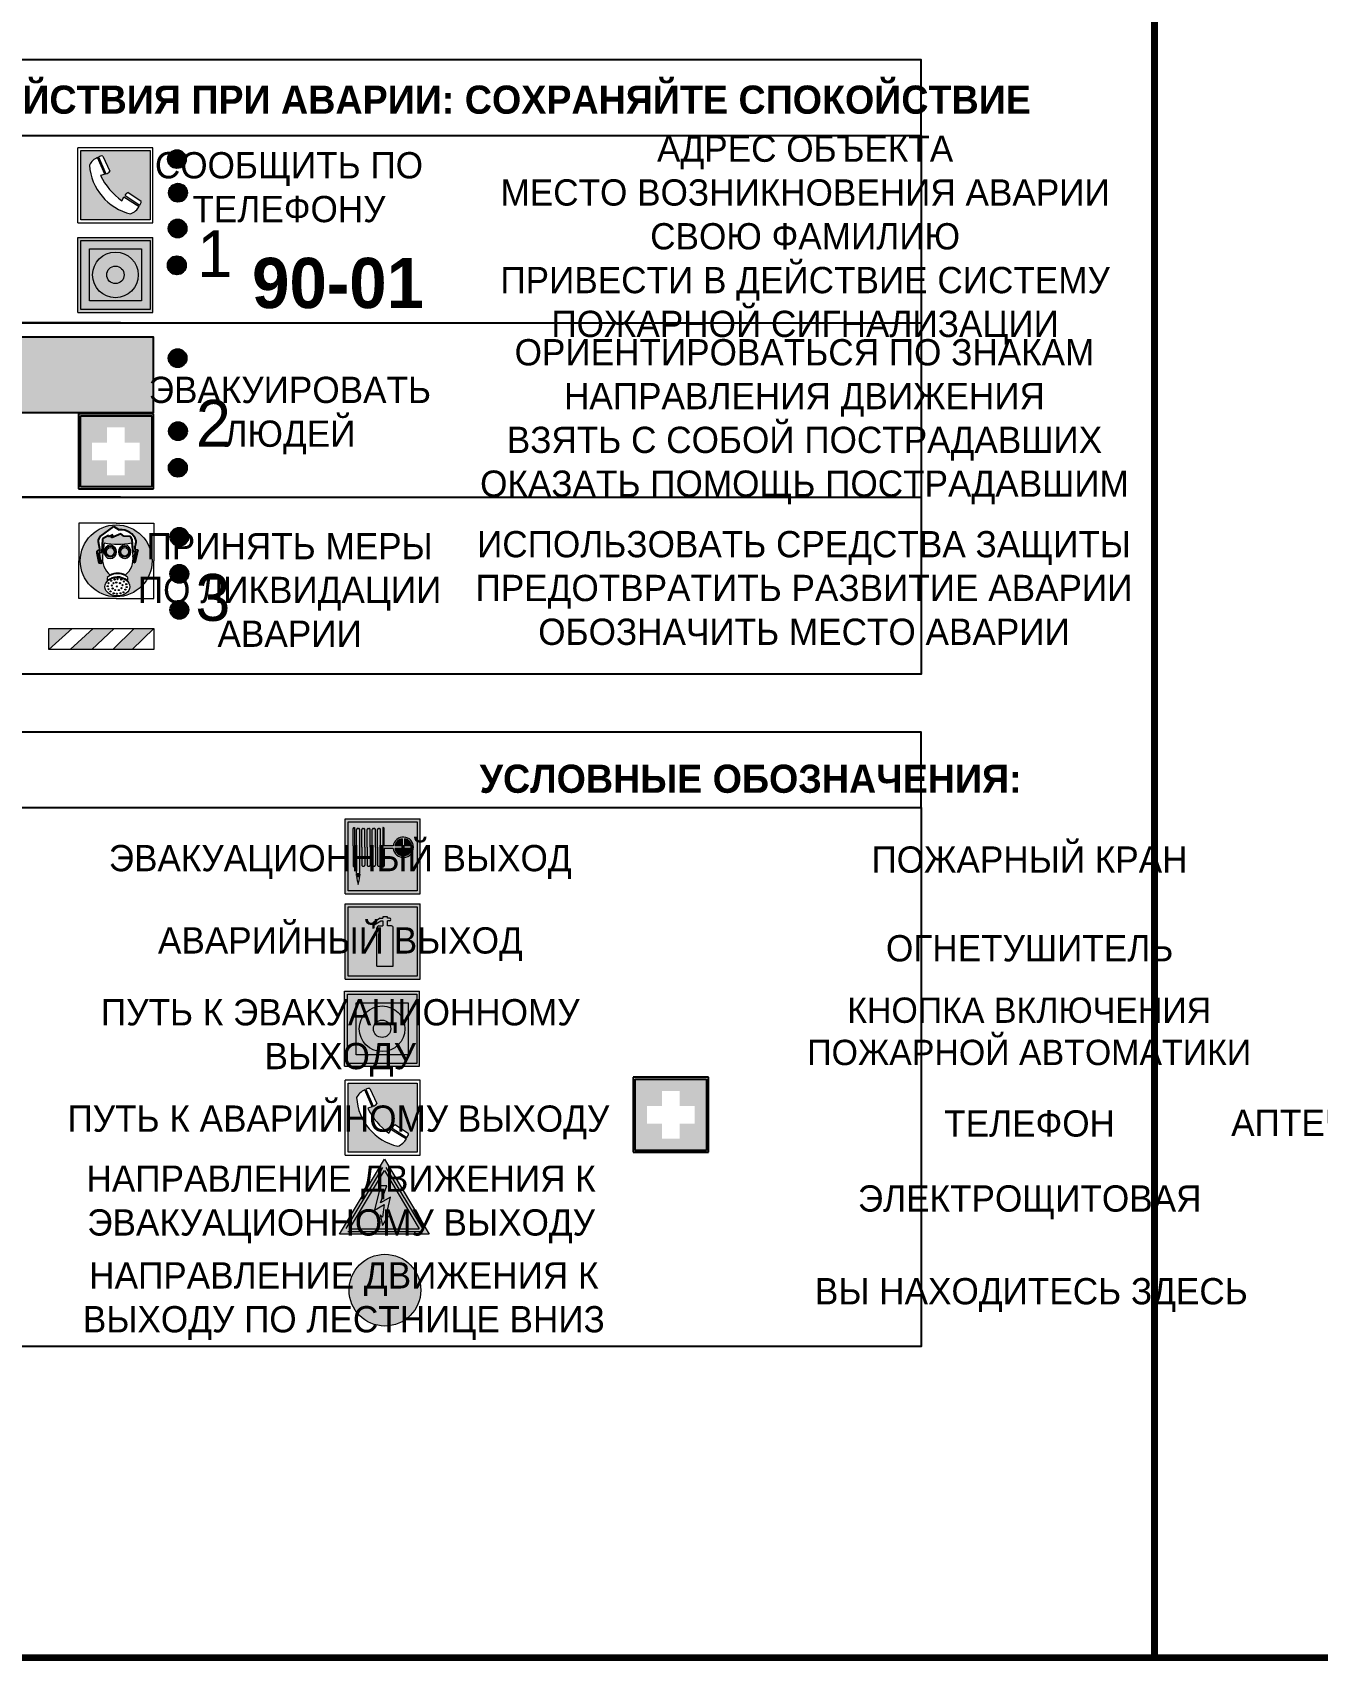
# Model space of a CAD drawing. Header units: millimetres. Extents: x 13114 to 67229, y 22859 to 38520.
# Drawn here: x 26184.4 to 26321.4, y 24275.8 to 24448.9 of the extents above; entities that cross this region are included whole.
import ezdxf

# ---------------------------------------------------------------- set-up
doc = ezdxf.new("R2010")
doc.units = ezdxf.units.MM
doc.styles.add('обычный', font='arial.ttf')

# ---------------------------------------------------------------- blocks, each defined once
blk = doc.blocks.new('A$C38D26F80')
h = blk.add_hatch(color=5)
h.dxf.hatch_style = 1
h.paths.add_polyline_path([(-8.77, -4.48, 1), (-0.19, -4.48, 1)])
h.paths.add_polyline_path([(-6.75, -3.58), (-6.75, -3.31), (-6.62, -3.22), (-6.5, -3.22), (-6.42, -3.3), (-6.39, -3.28), (-6.59, -2.23), (-6.59, -2.01), (-6.38, -1.58), (-4.76, -0.4), (-4.13, -0.79, -0.362848), (-2.1, -2.1, -0.201049), (-2.17, -2.48, 0.085434), (-2.26, -3.13), (-1.9, -3.16), (-2.25, -4.7), (-2.4, -4.59), (-2.43, -4.34), (-2.36, -4.34), (-2.14, -3.34), (-2.47, -3.42), (-2.58, -1.95), (-2.77, -1.58), (-3.58, -1.52), (-3.92, -1.26), (-5.05, -1.73), (-4.87, -1.39), (-5.41, -1.6), (-5.41, -1.46), (-6.13, -1.87), (-6.18, -3.5), (-6.56, -3.47), (-6.37, -4.59), (-6.16, -4.43), (-6.16, -4.66), (-6.36, -4.79), (-6.37, -4.8), (-6.51, -4.76)], flags=16)
h.paths.add_polyline_path([(-6.51, -4.76), (-6.36, -4.79), (-6.37, -4.8)], flags=0)
h.paths.add_polyline_path([(-5.92, -2.34, 0.089508), (-2.67, -2.35), (-2.48, -3.88, -0.268602), (-3.4, -6.18, 0.262449), (-5.2, -6.18, -0.268602), (-6.11, -3.88)], flags=16)
edge = h.paths.add_edge_path(flags=16)
edge.add_ellipse((-5.19, -3.41), major_axis=(0, 0.842), ratio=0.848992, start_angle=0, end_angle=360)
edge = h.paths.add_edge_path(flags=0)
edge.add_ellipse((-5.19, -3.39), major_axis=(0, 0.665), ratio=0.853798, start_angle=0, end_angle=360)
edge = h.paths.add_edge_path(flags=0)
edge.add_ellipse((-5.19, -3.4), major_axis=(0, 0.528), ratio=0.864094, start_angle=0, end_angle=360)
edge = h.paths.add_edge_path(flags=16)
edge.add_ellipse((-3.47, -3.4), major_axis=(0, 0.842), ratio=0.848992, start_angle=0, end_angle=360)
h.paths.add_polyline_path([(-3.13, -6.45), (-3.13, -6.84, 0.383174), (-5.57, -6.85), (-5.57, -6.49, -0.369952)], flags=16)
edge = h.paths.add_edge_path(flags=0)
edge.add_ellipse((-3.47, -3.39), major_axis=(0, 0.665), ratio=0.853798, start_angle=0, end_angle=360)
edge = h.paths.add_edge_path(flags=0)
edge.add_ellipse((-3.47, -3.4), major_axis=(0, 0.528), ratio=0.864094, start_angle=0, end_angle=360)
edge = h.paths.add_edge_path(flags=16)
edge.add_ellipse((-4.34, -7.57), major_axis=(-1.48, 0), ratio=0.744955, start_angle=0, end_angle=360)
h.paths.add_polyline_path([(-5.01, -6.85, -1), (-5.15, -6.85, -1)], flags=0)
h.paths.add_polyline_path([(-5.33, -7.14, -1), (-5.47, -7.14, -1)], flags=0)
h.paths.add_polyline_path([(-4.61, -6.71, -1), (-4.74, -6.71, -1)], flags=16)
h.paths.add_polyline_path([(-5.43, -7.51, -1), (-5.57, -7.51, -1)], flags=0)
h.paths.add_polyline_path([(-4.26, -6.67, -1), (-4.4, -6.67, -1)], flags=16)
h.paths.add_polyline_path([(-4.74, -7.14, -1), (-4.88, -7.14, -1)], flags=0)
h.paths.add_polyline_path([(-4.93, -7.43, -1), (-5.07, -7.43, -1)], flags=0)
h.paths.add_polyline_path([(-4.41, -7.07, -1), (-4.54, -7.07, -1)], flags=0)
h.paths.add_polyline_path([(-5.33, -7.87, -1), (-5.46, -7.87, -1)], flags=0)
h.paths.add_polyline_path([(-3.8, -6.71, -1), (-3.94, -6.71, -1)], flags=16)
h.paths.add_polyline_path([(-4.85, -7.78, -1), (-4.98, -7.78, -1)], flags=0)
h.paths.add_polyline_path([(-3.96, -7.14, -1), (-4.1, -7.14, -1)], flags=0)
h.paths.add_polyline_path([(-4.33, -7.53, -1), (-4.47, -7.53, -1)], flags=0)
h.paths.add_polyline_path([(-5.09, -8.12, -1), (-5.23, -8.12, -1)], flags=0)
h.paths.add_polyline_path([(-3.5, -6.94, -1), (-3.64, -6.94, -1)], flags=0)
h.paths.add_polyline_path([(-4.54, -7.97, -1), (-4.68, -7.97, -1)], flags=0)
h.paths.add_polyline_path([(-3.66, -7.39, -1), (-3.8, -7.39, -1)], flags=0)
h.paths.add_polyline_path([(-4.73, -8.35, -1), (-4.86, -8.35, -1)], flags=0)
h.paths.add_polyline_path([(-4.09, -7.96, -1), (-4.23, -7.96, -1)], flags=0)
h.paths.add_polyline_path([(-3.77, -7.74, -1), (-3.91, -7.74, -1)], flags=0)
h.paths.add_polyline_path([(-3.22, -7.27, -1), (-3.35, -7.27, -1)], flags=0)
h.paths.add_polyline_path([(-4.34, -8.4, -1), (-4.47, -8.4, -1)], flags=0)
h.paths.add_polyline_path([(-3.16, -7.61, -1), (-3.3, -7.61, -1)], flags=0)
h.paths.add_polyline_path([(-3.9, -8.35, -1), (-4.04, -8.35, -1)], flags=0)
h.paths.add_polyline_path([(-3.32, -7.91, -1), (-3.46, -7.91, -1)], flags=0)
h.paths.add_polyline_path([(-3.55, -8.23, -1), (-3.69, -8.23, -1)], flags=0)
at = {"color": 5, "lineweight": 5}
for p, q in [((-4.48, 0), (-8.96, 0)), ((-8.96, 0), (-8.96, -4.48)), ((-4.48, 0), (0, 0)), ((0, 0), (0, -4.48)), ((-6.59, -2.01), (-6.38, -1.58)), ((-6.38, -1.58), (-4.76, -0.4)), ((-6.13, -1.87), (-6.18, -3.5)), ((-5.41, -1.46), (-6.13, -1.87)), ((-4.87, -1.39), (-5.41, -1.6)), ((-5.41, -1.6), (-5.41, -1.46)), ((-3.92, -1.26), (-5.05, -1.73)), ((-5.05, -1.73), (-4.87, -1.39)), ((-4.76, -0.4), (-4.13, -0.79)), ((-3.58, -1.52), (-3.92, -1.26)), ((-2.77, -1.58), (-3.58, -1.52)), ((-2.58, -1.95), (-2.77, -1.58)), ((-6.75, -3.31), (-6.62, -3.22)), ((-6.75, -3.58), (-6.75, -3.31)), ((-6.51, -4.76), (-6.75, -3.58)), ((-6.62, -3.22), (-6.5, -3.22)), ((-6.59, -2.23), (-6.59, -2.01)), ((-6.39, -3.28), (-6.59, -2.23)), ((-6.18, -3.5), (-6.56, -3.47)), ((-6.56, -3.47), (-6.37, -4.59)), ((-6.5, -3.22), (-6.42, -3.3)), ((-6.42, -3.3), (-6.39, -3.28)), ((-5.92, -2.34), (-6.11, -3.88)), ((-2.67, -2.34), (-2.48, -3.88)), ((-2.47, -3.42), (-2.58, -1.95)), ((-2.14, -3.34), (-2.47, -3.42)), ((-2.36, -4.34), (-2.14, -3.34)), ((-1.9, -3.16), (-2.26, -3.13)), ((-2.25, -4.7), (-1.9, -3.16)), ((-8.96, -8.96), (-8.96, -4.48)), ((-6.37, -4.8), (-6.51, -4.76)), ((-6.37, -4.59), (-6.16, -4.43)), ((-6.16, -4.66), (-6.37, -4.8)), ((-6.16, -4.43), (-6.16, -4.66)), ((-2.43, -4.34), (-2.4, -4.59)), ((-2.43, -4.34), (-2.36, -4.34)), ((-2.4, -4.59), (-2.25, -4.7)), ((0, -8.96), (0, -4.48)), ((-5.57, -6.49), (-5.57, -6.85)), ((-3.13, -6.45), (-3.13, -6.84)), ((-4.48, -8.96), (-8.96, -8.96)), ((-4.48, -8.96), (0, -8.96))]:
    blk.add_line(p, q, dxfattribs=at)
at = {"color": 5}
for p, q in [((-6.59, -2.01), (-6.38, -1.58)), ((-6.38, -1.58), (-4.76, -0.4)), ((-6.13, -1.87), (-6.18, -3.5)), ((-5.41, -1.46), (-6.13, -1.87)), ((-4.87, -1.39), (-5.41, -1.6)), ((-5.41, -1.6), (-5.41, -1.46)), ((-3.92, -1.26), (-5.05, -1.73)), ((-5.05, -1.73), (-4.87, -1.39)), ((-4.76, -0.4), (-4.13, -0.79)), ((-3.58, -1.52), (-3.92, -1.26)), ((-2.77, -1.58), (-3.58, -1.52)), ((-2.58, -1.95), (-2.77, -1.58)), ((-6.75, -3.31), (-6.62, -3.22)), ((-6.75, -3.58), (-6.75, -3.31)), ((-6.51, -4.76), (-6.75, -3.58)), ((-6.62, -3.22), (-6.5, -3.22)), ((-6.59, -2.23), (-6.59, -2.01)), ((-6.39, -3.28), (-6.59, -2.23)), ((-6.18, -3.5), (-6.56, -3.47)), ((-6.56, -3.47), (-6.37, -4.59)), ((-6.5, -3.22), (-6.42, -3.3)), ((-6.42, -3.3), (-6.39, -3.28)), ((-2.47, -3.42), (-2.58, -1.95)), ((-2.14, -3.34), (-2.47, -3.42)), ((-2.36, -4.34), (-2.14, -3.34)), ((-2.26, -3.13), (-1.9, -3.16)), ((-1.9, -3.16), (-2.25, -4.7)), ((-6.37, -4.8), (-6.51, -4.76)), ((-6.36, -4.79), (-6.51, -4.76)), ((-6.37, -4.59), (-6.16, -4.43)), ((-6.16, -4.66), (-6.37, -4.8)), ((-6.16, -4.66), (-6.36, -4.79)), ((-6.16, -4.43), (-6.16, -4.66)), ((-2.4, -4.59), (-2.43, -4.34)), ((-2.43, -4.34), (-2.36, -4.34)), ((-2.25, -4.7), (-2.4, -4.59))]:
    blk.add_line(p, q, dxfattribs=at)
at = {"color": 5, "lineweight": 5}
for centre, radius in [((-4.48, -4.48), 4.29), ((-5.5, -7.51), 0.0678), ((-5.4, -7.14), 0.0678), ((-5.08, -6.85), 0.0678), ((-5, -7.43), 0.0678), ((-4.91, -7.78), 0.0678), ((-4.81, -7.14), 0.0678), ((-4.67, -6.71), 0.0678), ((-4.47, -7.07), 0.0678), ((-4.4, -7.53), 0.0678), ((-4.33, -6.67), 0.0678), ((-4.03, -7.14), 0.0678), ((-3.87, -6.71), 0.0678), ((-3.84, -7.74), 0.0678), ((-3.73, -7.39), 0.0678), ((-3.57, -6.94), 0.0678), ((-3.28, -7.27), 0.0678), ((-3.23, -7.61), 0.0678), ((-5.4, -7.87), 0.0678), ((-5.16, -8.12), 0.0678), ((-4.79, -8.35), 0.0678), ((-4.61, -7.97), 0.0678), ((-4.4, -8.4), 0.0678), ((-4.16, -7.96), 0.0678), ((-3.97, -8.35), 0.0678), ((-3.62, -8.23), 0.0678), ((-3.39, -7.91), 0.0678)]:
    blk.add_circle(centre, radius, dxfattribs=at)
at = {"color": 5}
for centre, radius, start, end in [((-3.89, -2.66), 1.88, 17.387, 97.1599), ((-0.35, -3.07), 1.91, 162.2553, 181.7878), ((-2.6, -2.2), 0.511, 326.3906, 11.8614)]:
    blk.add_arc(centre, radius, start, end, dxfattribs=at)
at = {"color": 5, "lineweight": 5}
for centre, radius, start, end in [((-4.28, 6.66), 9.15, 259.6987, 280.1569), ((-0.47, -3.05), 1.79, 161.5846, 182.4584), ((-2.6, -2.2), 0.513, 326.4781, 11.7739), ((-3.66, -4.24), 2.47, 171.573, 231.7124), ((-4.93, -4.24), 2.47, 308.2876, 8.427), ((-4.33, -7.88), 1.87, 50.358, 131.5662), ((-4.34, -8.2), 1.82, 48.4943, 132.3565), ((-4.3, -7.78), 1.83, 60.5889, 119.4111)]:
    blk.add_arc(centre, radius, start, end, dxfattribs=at)
for centre, major_axis, ratio in [((-5.19, -3.41), (0, 0.842), 0.848992), ((-5.19, -3.39), (0, 0.665), 0.853798), ((-5.19, -3.4), (0, 0.528), 0.864094), ((-3.47, -3.4), (0, 0.842), 0.848992), ((-3.47, -3.39), (0, 0.665), 0.853798), ((-3.47, -3.4), (0, 0.528), 0.864094), ((-4.34, -7.57), (-1.48, 0), 0.744955)]:
    blk.add_ellipse(centre, major_axis=major_axis, ratio=ratio, dxfattribs=at)
blk = doc.blocks.new('A$C47DD6509')
at = {"lineweight": 5}
for points in [[(-8.69, 0), (-11.19, 0), (-11.19, -2.22)], [(-4.22, 0), (-6.45, 0), (-8.91, -2.22), (-6.61, -2.22)], [(0, 0), (-2.09, 0), (-4.36, -2.22), (-2.29, -2.22)]]:
    blk.add_hatch(color=242, dxfattribs=at).paths.add_polyline_path(points)
at = {"color": 242, "lineweight": 5}
for p, q in [((-11.19, -2.22), (-8.69, 0)), ((-11.19, -2.22), (-11.19, 0)), ((-11.19, 0), (-8.69, 0)), ((-11.19, 0), (0, 0)), ((-8.91, -2.22), (-6.45, 0)), ((-6.61, -2.22), (-4.22, 0)), ((-4.36, -2.22), (-2.09, 0)), ((-2.29, -2.22), (0, 0)), ((0, 0), (0, -2.22)), ((0, -2.22), (-11.19, -2.22))]:
    blk.add_line(p, q, dxfattribs=at)
blk = doc.blocks.new('A$C32E8229D')
at = {"true_color": 0xffffff}
blk.add_hatch(color=7, dxfattribs=at).paths.add_polyline_path([(0, 0), (0, -8), (16, -8), (16, 0)])
h = blk.add_hatch(color=126)
h.paths.add_polyline_path([(0.2, -0.2), (15.8, -0.2), (15.8, -7.8), (0.2, -7.8)])
h.paths.add_polyline_path([(13.49, -2.05), (12.08, -2.05), (11.37, -2.63, 0.162397), (11.29, -2.84), (11.29, -3.63), (10.35, -3.63), (10.35, -4.05), (11.68, -4.05), (11.68, -3.48), (12.26, -4.28), (11.29, -5.1), (11.29, -6.78), (11.85, -6.78), (11.85, -5.44), (12.8, -4.64), (12.8, -5.94), (14.46, -5.94), (14.46, -5.39), (13.45, -5.39), (13.45, -3.97), (12.46, -2.59), (13.15, -2.59), (13.69, -3.34), (14.18, -3)], flags=16)
h.paths.add_polyline_path([(10.74, -1.82, 1), (11.8, -1.82, 1)], flags=16)
h.paths.add_polyline_path([(9.39, -3.59), (5.99, -3.59), (6.56, -3.03), (5.91, -3.03), (5.1, -3.83), (5.91, -4.64), (6.56, -4.64), (5.99, -4.09), (9.39, -4.09)], flags=16)
h.paths.add_polyline_path([(4.29, -1.08), (1.72, -1.08), (1.72, -6.6), (4.29, -6.6)], flags=16)
at = {"color": 126}
blk.add_lwpolyline([(16, -8), (0, -8), (0, 0), (16, 0)], close=True, dxfattribs=at)
blk = doc.blocks.new('A$C18900ED3')
h = blk.add_hatch(color=126)
h.paths.add_polyline_path([(-0.18, -0.18), (-7.02, -0.18), (-7.02, -7.02), (-0.18, -7.02)])
h.paths.add_polyline_path([(-5.89, -4.46), (-5.89, -2.77), (-4.46, -2.77), (-4.46, -1.31), (-2.77, -1.31), (-2.77, -2.77), (-1.33, -2.77), (-1.33, -4.46), (-2.77, -4.46), (-2.77, -5.89), (-4.46, -5.89), (-4.46, -4.46)], flags=16)
at = {"color": 126}
for p, q in [((-7.2, 0), (-7.2, -7.2)), ((0, 0), (-7.2, 0)), ((0, -7.2), (0, 0)), ((-7.02, -7.02), (-7.02, -0.18)), ((-7.02, -0.18), (-0.18, -0.18)), ((-0.18, -0.18), (-0.18, -7.02)), ((-7.2, -7.2), (0, -7.2)), ((-0.18, -7.02), (-7.02, -7.02))]:
    blk.add_line(p, q, dxfattribs=at)
blk = doc.blocks.new('A$C456E1F9C')
at = {"lineweight": 5}
h = blk.add_hatch(color=242, dxfattribs=at)
h.paths.add_polyline_path([(0.51, -1.47), (0.51, -13.26), (12.29, -13.26), (12.29, -1.47)])
h.paths.add_polyline_path([(5.42, -4.95, -0.254479), (4.78, -5.4), (3.52, -2.53, -0.209735), (4.23, -2.4)], flags=16)
h.paths.add_polyline_path([(8.53, -8.6), (10.87, -10.17), (10.54, -10.76), (8.03, -9.13, -0.192251)], flags=16)
h.paths.add_polyline_path([(4.61, -5.49, 0.005518), (3.87, -5.72, 0.128647), (7.49, -10.01, 0.00809), (7.83, -9.33), (10.47, -10.97, -0.16736), (8.99, -12.25, -0.327862), (1.95, -3.95, -0.166952), (3.36, -2.62)], flags=16)
at = {"color": 242, "lineweight": 5}
for p, q in [((0, -13.77), (0, -0.97)), ((12.8, -0.97), (0, -0.97)), ((4.61, -5.49), (3.36, -2.62)), ((3.52, -2.53), (4.78, -5.4)), ((4.23, -2.4), (5.42, -4.95)), ((12.8, -13.77), (12.8, -0.97)), ((7.83, -9.33), (10.47, -10.97)), ((8.03, -9.13), (10.54, -10.76)), ((10.81, -10.12), (8.53, -8.6)), ((10.54, -10.76), (10.8, -10.3)), ((10.8, -10.3), (10.81, -10.12)), ((0, -13.77), (12.8, -13.77))]:
    blk.add_line(p, q, dxfattribs=at)
blk.add_lwpolyline([(0.51, -1.47), (12.29, -1.47), (12.29, -13.26), (0.51, -13.26)], close=True, dxfattribs=at)
for centre, radius, start, end in [((4.59, -5.34), 2.99, 114.2845, 152.1974), ((4.02, -3.27), 0.891, 76.3284, 123.7092), ((11.12, -3.31), 9.19, 183.9915, 256.6009), ((14.98, -39.1), 35.17, 107.1487, 108.4135), ((4.68, -4.59), 0.824, 276.9621, 334.0723), ((13.86, -0.94), 11.08, 205.5536, 234.8762), ((-13.31, 0.8), 23.44, 332.5487, 334.4027), ((8.94, -9.5), 0.989, 114.4092, 157.9388), ((7.87, -9.46), 3, 291.9291, 329.9329)]:
    blk.add_arc(centre, radius, start, end, dxfattribs=at)
blk = doc.blocks.new('A$C54414219')
at = {"true_color": 0xffffff}
h = blk.add_hatch(color=7, dxfattribs=at)
h.paths.add_polyline_path([(2.39, -9.45), (2.39, -18.3), (11.23, -18.3), (11.23, -9.45)], flags=0)
h.paths.add_polyline_path([(10.71, -13.87, -1), (2.92, -13.87, -1)], flags=0)
h.paths.add_polyline_path([(8.3, -13.87, -1), (5.33, -13.87, -1)], flags=0)
h.paths.add_polyline_path([(0.41, -7.47), (0.41, -20.27), (13.21, -20.27), (13.21, -7.47)])
h.paths.add_polyline_path([(0.92, -19.77), (12.71, -19.77), (12.71, -7.98), (0.92, -7.98)], flags=16)
h.paths.add_polyline_path([(11.23, -9.45), (11.23, -18.3), (2.39, -18.3), (2.39, -9.45)], flags=0)
at = {"lineweight": 5}
h = blk.add_hatch(color=242, dxfattribs=at)
h.paths.add_polyline_path([(12.71, -7.98), (0.92, -7.98), (0.92, -19.77), (12.71, -19.77)])
h.paths.add_polyline_path([(11.23, -18.3), (2.39, -18.3), (2.39, -9.45), (11.23, -9.45)], flags=16)
h.paths.add_polyline_path([(10.71, -13.87, -1), (2.92, -13.87, -1)], flags=0)
h.paths.add_polyline_path([(8.3, -13.87, -1), (5.33, -13.87, -1)], flags=0)
at = {"true_color": 0xffffff}
h = blk.add_hatch(color=7, dxfattribs=at)
h.paths.add_polyline_path([(2.39, -9.45), (2.39, -18.3), (11.23, -18.3), (11.23, -9.45)])
h.paths.add_polyline_path([(10.71, -13.87, -1), (2.92, -13.87, -1)], flags=16)
h.paths.add_polyline_path([(8.3, -13.87, -1), (5.33, -13.87, -1)], flags=0)
at = {"lineweight": 5}
h = blk.add_hatch(color=242, dxfattribs=at)
h.paths.add_polyline_path([(2.92, -13.87, 1), (10.71, -13.87, 1)])
h.paths.add_polyline_path([(8.3, -13.87, -1), (5.33, -13.87, -1)], flags=16)
at = {"color": 242, "lineweight": 5}
for p, q in [((0.41, -20.27), (0.41, -7.47)), ((0.41, -7.47), (13.21, -7.47)), ((0.41, -7.47), (13.21, -7.47)), ((13.21, -20.27), (13.21, -7.47)), ((0.41, -20.27), (13.21, -20.27))]:
    blk.add_line(p, q, dxfattribs=at)
for points in [[(0.92, -7.98), (12.71, -7.98), (12.71, -19.77), (0.92, -19.77)], [(2.39, -9.45), (11.23, -9.45), (11.23, -18.3), (2.39, -18.3)]]:
    blk.add_lwpolyline(points, close=True, dxfattribs=at)
for radius in [3.89, 1.49]:
    blk.add_circle((6.81, -13.87), radius, dxfattribs=at)
blk = doc.blocks.new('A$C3E6D3DDE')
at = {"lineweight": 5}
h = blk.add_hatch(color=40, dxfattribs=at)
h.paths.add_polyline_path([(24.1, 1.45), (16.46, -11.35), (31.74, -11.35)])
h.paths.add_polyline_path([(24.09, -0.46), (30.03, -10.41), (18.14, -10.41)], flags=16)
h.paths.add_polyline_path([(24.54, -3.08), (23.41, -6.02), (25.13, -5.01), (24.33, -8.5), (24.82, -8.27), (23.79, -9.86), (23.4, -8.04), (23.8, -8.43), (24.04, -6.29), (22.39, -7.25), (23.44, -3.08)], flags=0)
h = blk.add_hatch(color=256, dxfattribs=at)
h.paths.add_polyline_path([(24.37, 0.03, 0.567511), (23.82, 0.03), (17.59, -10.4, 0.582454), (17.86, -10.88), (30.32, -10.88, 0.582149), (30.6, -10.4)])
h.paths.add_polyline_path([(24.09, -0.46), (18.14, -10.41), (30.03, -10.41)], flags=16)
h.paths.add_polyline_path([(24.54, -3.08), (23.41, -6.02), (25.13, -5.01), (24.33, -8.5), (24.82, -8.27), (23.79, -9.86), (23.4, -8.04), (23.8, -8.43), (24.04, -6.29), (22.39, -7.25), (23.44, -3.08)], flags=0)
h = blk.add_hatch(color=40, dxfattribs=at)
h.paths.add_polyline_path([(24.09, -0.46), (18.14, -10.41), (30.03, -10.41)])
h.paths.add_polyline_path([(24.82, -8.27), (23.79, -9.86), (23.4, -8.04), (23.8, -8.43), (24.04, -6.29), (22.39, -7.25), (23.44, -3.08), (24.54, -3.08), (23.41, -6.02), (25.13, -5.01), (24.33, -8.5)], flags=16)
at = {"color": 40, "lineweight": 5}
for p, q in [((16.46, -11.35), (24.1, 1.45)), ((24.1, 1.45), (31.74, -11.35))]:
    blk.add_line(p, q, dxfattribs=at)
at = {"lineweight": 5}
for p, q in [((17.59, -10.4), (23.82, 0.03)), ((24.37, 0.03), (30.6, -10.4)), ((18.14, -10.41), (24.09, -0.46)), ((24.09, -0.46), (30.03, -10.41)), ((23.44, -3.08), (22.39, -7.25)), ((23.41, -6.02), (24.54, -3.08)), ((25.13, -5.01), (23.41, -6.02)), ((24.54, -3.08), (23.44, -3.08)), ((24.33, -8.5), (25.13, -5.01)), ((22.39, -7.25), (24.04, -6.29)), ((23.8, -8.43), (23.4, -8.04)), ((23.4, -8.04), (23.79, -9.86)), ((23.79, -9.86), (24.82, -8.27)), ((24.04, -6.29), (23.8, -8.43)), ((24.82, -8.27), (24.33, -8.5)), ((17.86, -10.88), (30.32, -10.88)), ((18.14, -10.41), (30.03, -10.41))]:
    blk.add_line(p, q, dxfattribs=at)
at = {"color": 50, "lineweight": 5}
blk.add_line((31.74, -11.35), (16.46, -11.35), dxfattribs=at)
blk = doc.blocks.new('A$C37112FD5')
at = {"true_color": 0xf5f5ff}
h = blk.add_hatch(color=7, dxfattribs=at)
h.dxf.hatch_style = 1
h.paths.add_polyline_path([(12.8, -7.4), (0, -7.4), (0, -20.2), (12.8, -20.2)])
h.paths.add_polyline_path([(12.29, -7.91), (12.29, -19.69), (0.51, -19.69), (0.51, -7.91)], flags=16)
h.paths.add_polyline_path([(4.98, -9.04, -0.42597), (5.17, -9.22), (5.17, -12.25), (5.17, -15.29, -0.432244), (4.98, -15.47), (4.83, -15.47, -0.42597), (4.64, -15.29), (4.64, -12.25), (4.64, -9.22, -0.432244), (4.83, -9.04)], flags=0)
h.paths.add_polyline_path([(4.28, -9.22), (4.28, -12.25), (4.28, -15.29, -0.432244), (4.09, -15.47), (3.94, -15.47, -0.42597), (3.75, -15.29), (3.75, -12.25), (3.75, -9.22, -0.432244), (3.94, -9.04), (4.09, -9.04, -0.42597)], flags=0)
h.paths.add_polyline_path([(5.72, -9.04), (5.87, -9.04, -0.42597), (6.06, -9.22), (6.06, -12.25), (6.06, -15.29, -0.432244), (5.87, -15.47), (5.72, -15.47, -0.42597), (5.53, -15.29), (5.53, -12.25), (5.53, -9.22, -0.432244)], flags=0)
h.paths.add_polyline_path([(6.42, -8.9), (6.5, -8.9, -0.42597), (6.69, -9.08), (6.69, -12.03), (8.21, -12.03, -15.824349), (8.21, -12.47), (6.69, -12.47), (6.69, -15.42, -0.432244), (6.5, -15.6), (6.42, -15.6)], flags=0)
h.paths.add_polyline_path([(3.39, -9.22), (3.39, -12.25), (3.39, -15.29, -0.432244), (3.2, -15.47), (3.05, -15.47, -0.42597), (2.85, -15.29), (2.85, -12.25), (2.85, -9.22, -0.432244), (3.05, -9.04), (3.2, -9.04, -0.42597)], flags=0)
h.paths.add_polyline_path([(2.5, -9.22), (2.5, -16.71), (1.96, -16.71), (1.96, -9.22, -0.432244), (2.15, -9.04), (2.31, -9.04, -0.42597)], flags=0)
h.paths.add_polyline_path([(1.61, -8.9), (1.61, -15.6), (1.57, -15.6, -0.42597), (1.37, -15.42), (1.37, -12.03), (1.37, -9.09, -0.432244), (1.57, -8.9)], flags=0)
h.paths.add_polyline_path([(9.76, -10.81), (9.76, -12.03), (8.49, -12.03, -0.336371)], flags=0)
h.paths.add_polyline_path([(8.49, -12.47), (9.76, -12.47), (9.76, -13.7, -0.336371)], flags=0)
h.paths.add_polyline_path([(10.11, -10.81, -0.336371), (11.38, -12.03), (10.11, -12.03)], flags=0)
h.paths.add_polyline_path([(10.11, -12.47), (11.38, -12.47, -0.336371), (10.11, -13.7)], flags=0)
h.paths.add_polyline_path([(2.5, -16.84), (2.5, -17.05), (1.97, -17.05), (1.97, -16.84)], flags=0)
h.paths.add_polyline_path([(2.5, -17.24, -0.033778), (2.24, -18.6, -0.033778), (1.97, -17.24)], flags=0)
h = blk.add_hatch(color=242)
h.dxf.hatch_style = 1
h.paths.add_polyline_path([(12.29, -7.91), (0.51, -7.91), (0.51, -19.69), (12.29, -19.69)])
h.paths.add_polyline_path([(6.42, -15.6), (6.42, -8.9), (6.5, -8.9, -0.42597), (6.69, -9.08), (6.69, -12.03), (8.21, -12.03, -15.824349), (8.21, -12.47), (6.69, -12.47), (6.69, -15.42, -0.432244), (6.5, -15.6)], flags=16)
h.paths.add_polyline_path([(5.87, -15.47), (5.72, -15.47, -0.42597), (5.53, -15.29), (5.53, -12.25), (5.53, -9.22, -0.432244), (5.72, -9.04), (5.87, -9.04, -0.42597), (6.06, -9.22), (6.06, -12.25), (6.06, -15.29, -0.432244)], flags=16)
h.paths.add_polyline_path([(4.98, -15.47), (4.83, -15.47, -0.42597), (4.64, -15.29), (4.64, -12.25), (4.64, -9.22, -0.432244), (4.83, -9.04), (4.98, -9.04, -0.42597), (5.17, -9.22), (5.17, -12.25), (5.17, -15.29, -0.432244)], flags=16)
h.paths.add_polyline_path([(4.09, -15.47), (3.94, -15.47, -0.42597), (3.75, -15.29), (3.75, -12.25), (3.75, -9.22, -0.432244), (3.94, -9.04), (4.09, -9.04, -0.42597), (4.28, -9.22), (4.28, -12.25), (4.28, -15.29, -0.432244)], flags=16)
h.paths.add_polyline_path([(3.2, -15.47), (3.05, -15.47, -0.42597), (2.85, -15.29), (2.85, -12.25), (2.85, -9.22, -0.432244), (3.05, -9.04), (3.2, -9.04, -0.42597), (3.39, -9.22), (3.39, -12.25), (3.39, -15.29, -0.432244)], flags=16)
h.paths.add_polyline_path([(2.5, -17.05), (1.97, -17.05), (1.97, -16.84), (2.5, -16.84)], flags=16)
h.paths.add_polyline_path([(2.5, -17.24, -0.033778), (2.24, -18.6, -0.033778), (1.97, -17.24)], flags=16)
h.paths.add_polyline_path([(2.5, -16.71), (1.96, -16.71), (1.96, -9.22, -0.432244), (2.15, -9.04), (2.31, -9.04, -0.42597), (2.5, -9.22)], flags=16)
h.paths.add_polyline_path([(1.61, -15.6), (1.57, -15.6, -0.42597), (1.37, -15.42), (1.37, -12.03), (1.37, -9.09, -0.432244), (1.57, -8.9), (1.61, -8.9)], flags=16)
h.paths.add_polyline_path([(8.49, -12.47), (9.76, -12.47), (9.76, -13.7, -0.336371)], flags=0)
h.paths.add_polyline_path([(10.11, -13.7), (10.11, -12.47), (11.38, -12.47, -0.336371)], flags=0)
h.paths.add_polyline_path([(8.49, -12.03, -0.336371), (9.76, -10.81), (9.76, -12.03)], flags=0)
h.paths.add_polyline_path([(10.11, -12.03), (10.11, -10.81, -0.336371), (11.38, -12.03)], flags=0)
h = blk.add_hatch(color=7, dxfattribs=at)
h.dxf.hatch_style = 1
h.paths.add_polyline_path([(1.61, -8.9), (1.57, -8.9, 0.432244), (1.37, -9.09), (1.37, -12.03), (1.37, -15.42, 0.42597), (1.57, -15.6), (1.61, -15.6)])
h.paths.add_polyline_path([(2.5, -9.22, 0.42597), (2.31, -9.04), (2.15, -9.04, 0.432244), (1.96, -9.22), (1.96, -16.71), (2.5, -16.71)])
h.paths.add_polyline_path([(2.5, -16.84), (1.97, -16.84), (1.97, -17.05), (2.5, -17.05)])
h.paths.add_polyline_path([(2.5, -17.24), (1.97, -17.24, 0.033778), (2.24, -18.6, 0.033778)])
h.paths.add_polyline_path([(3.39, -12.25), (3.39, -9.22, 0.42597), (3.2, -9.04), (3.05, -9.04, 0.432244), (2.85, -9.22), (2.85, -12.25), (2.85, -15.29, 0.42597), (3.05, -15.47), (3.2, -15.47, 0.432244), (3.39, -15.29)])
h.paths.add_polyline_path([(4.28, -12.25), (4.28, -9.22, 0.42597), (4.09, -9.04), (3.94, -9.04, 0.432244), (3.75, -9.22), (3.75, -12.25), (3.75, -15.29, 0.42597), (3.94, -15.47), (4.09, -15.47, 0.432244), (4.28, -15.29)])
h.paths.add_polyline_path([(5.17, -12.25), (5.17, -9.22, 0.42597), (4.98, -9.04), (4.83, -9.04, 0.432244), (4.64, -9.22), (4.64, -12.25), (4.64, -15.29, 0.42597), (4.83, -15.47), (4.98, -15.47, 0.432244), (5.17, -15.29)])
h.paths.add_polyline_path([(6.06, -12.25), (6.06, -9.22, 0.42597), (5.87, -9.04), (5.72, -9.04, 0.432244), (5.53, -9.22), (5.53, -12.25), (5.53, -15.29, 0.42597), (5.72, -15.47), (5.87, -15.47, 0.432244), (6.06, -15.29)])
h.paths.add_polyline_path([(6.69, -12.47), (8.21, -12.47, 15.824349), (8.21, -12.03), (6.69, -12.03), (6.69, -9.08, 0.42597), (6.5, -8.9), (6.42, -8.9), (6.42, -15.6), (6.5, -15.6, 0.432244), (6.69, -15.42)])
h.paths.add_polyline_path([(8.49, -12.47), (9.76, -12.47), (9.76, -13.7, -0.336371)], flags=16)
h.paths.add_polyline_path([(8.49, -12.03, -0.336371), (9.76, -10.81), (9.76, -12.03)], flags=16)
h.paths.add_polyline_path([(10.11, -12.47), (11.38, -12.47, -0.336371), (10.11, -13.7)], flags=16)
h.paths.add_polyline_path([(10.11, -12.03), (10.11, -10.81, -0.336371), (11.38, -12.03)], flags=16)
h = blk.add_hatch(color=242)
h.dxf.hatch_style = 1
h.paths.add_polyline_path([(9.76, -10.81, 0.336371), (8.49, -12.03), (9.76, -12.03)])
h.paths.add_polyline_path([(10.11, -10.81), (10.11, -12.03), (11.38, -12.03, 0.336371)])
h.paths.add_polyline_path([(11.38, -12.47), (10.11, -12.47), (10.11, -13.7, 0.336371)])
h.paths.add_polyline_path([(9.76, -12.47), (8.49, -12.47, 0.336371), (9.76, -13.7)])
at = {"color": 242, "lineweight": 5}
for p, q in [((0, -20.2), (0, -7.4)), ((0, -7.4), (12.8, -7.4)), ((12.8, -20.2), (12.8, -7.4)), ((1.37, -12.03), (1.37, -9.08)), ((1.57, -8.9), (1.61, -8.9)), ((1.61, -8.9), (1.61, -15.6)), ((1.96, -16.71), (1.96, -9.22)), ((2.15, -9.04), (2.31, -9.04)), ((2.5, -16.71), (2.5, -9.22)), ((2.85, -12.25), (2.85, -9.22)), ((3.05, -9.04), (3.2, -9.04)), ((3.39, -12.25), (3.39, -9.22)), ((3.75, -12.25), (3.75, -9.22)), ((3.94, -9.04), (4.09, -9.04)), ((4.28, -12.25), (4.28, -9.22)), ((4.64, -12.25), (4.64, -9.22)), ((4.83, -9.04), (4.98, -9.04)), ((5.17, -12.25), (5.17, -9.22)), ((5.53, -12.25), (5.53, -9.22)), ((5.72, -9.04), (5.87, -9.04)), ((6.06, -12.25), (6.06, -9.22)), ((6.42, -8.9), (6.42, -15.6)), ((6.5, -8.9), (6.42, -8.9)), ((6.69, -12.03), (6.69, -9.08)), ((9.76, -10.81), (9.76, -12.03)), ((10.11, -10.81), (10.11, -12.03)), ((1.37, -12.03), (1.37, -15.42)), ((2.85, -12.25), (2.85, -15.29)), ((3.39, -12.25), (3.39, -15.29)), ((3.75, -12.25), (3.75, -15.29)), ((4.28, -12.25), (4.28, -15.29)), ((4.64, -12.25), (4.64, -15.29)), ((5.17, -12.25), (5.17, -15.29)), ((5.53, -12.25), (5.53, -15.29)), ((6.06, -12.25), (6.06, -15.29)), ((8.21, -12.03), (6.69, -12.03)), ((8.21, -12.47), (6.69, -12.47)), ((6.69, -12.47), (6.69, -15.42)), ((9.76, -12.03), (8.49, -12.03)), ((9.76, -12.47), (8.49, -12.47)), ((9.76, -12.47), (9.76, -13.7)), ((11.38, -12.03), (10.11, -12.03)), ((11.38, -12.47), (10.11, -12.47)), ((10.11, -12.47), (10.11, -13.7)), ((1.57, -15.6), (1.61, -15.6)), ((3.05, -15.47), (3.2, -15.47)), ((3.94, -15.47), (4.09, -15.47)), ((4.83, -15.47), (4.98, -15.47)), ((5.72, -15.47), (5.87, -15.47)), ((6.42, -15.6), (6.5, -15.6)), ((1.96, -16.71), (2.5, -16.71)), ((1.97, -16.84), (2.5, -16.84)), ((1.97, -17.05), (1.97, -16.84)), ((2.5, -17.05), (1.97, -17.05)), ((1.97, -17.24), (2.5, -17.24)), ((2.5, -16.84), (2.5, -17.05)), ((0, -20.2), (12.8, -20.2))]:
    blk.add_line(p, q, dxfattribs=at)
blk.add_lwpolyline([(0.51, -7.91), (12.29, -7.91), (12.29, -19.69), (0.51, -19.69)], close=True, dxfattribs=at)
for centre, radius, start, end in [((1.56, -9.09), 0.182, 87.1027, 180.6071), ((2.15, -9.22), 0.182, 87.1027, 180.6071), ((2.32, -9.22), 0.182, 359.3929, 92.8973), ((3.04, -9.22), 0.182, 87.1027, 180.6071), ((3.21, -9.22), 0.182, 359.3929, 92.8973), ((3.93, -9.22), 0.182, 87.1027, 180.6071), ((4.1, -9.22), 0.182, 359.3929, 92.8973), ((4.82, -9.22), 0.182, 87.1027, 180.6071), ((4.99, -9.22), 0.182, 359.3929, 92.8973), ((5.71, -9.22), 0.182, 87.1027, 180.6071), ((5.88, -9.22), 0.182, 359.3929, 92.8973), ((6.51, -9.09), 0.182, 359.3929, 92.8973), ((9.93, -12.25), 1.74, 187.2319, 172.7681), ((9.93, -12.25), 1.46, 96.9927, 171.3585), ((9.93, -12.25), 1.46, 8.6415, 83.0073), ((9.93, -12.25), 1.46, 188.6415, 263.0073), ((9.93, -12.25), 1.46, 276.9927, 351.3585), ((1.56, -15.42), 0.182, 179.3929, 272.8973), ((3.04, -15.29), 0.182, 179.3929, 272.8973), ((3.21, -15.29), 0.182, 267.1027, 0.6071), ((3.93, -15.29), 0.182, 179.3929, 272.8973), ((4.1, -15.29), 0.182, 267.1027, 0.6071), ((4.82, -15.29), 0.182, 179.3929, 272.8973), ((4.99, -15.29), 0.182, 267.1027, 0.6071), ((5.71, -15.29), 0.182, 179.3929, 272.8973), ((5.88, -15.29), 0.182, 267.1027, 0.6071), ((6.51, -15.42), 0.182, 267.1027, 0.6071), ((12.17, -15.98), 10.27, 187.041, 194.7793), ((-7.7, -15.98), 10.27, 345.2207, 352.959)]:
    blk.add_arc(centre, radius, start, end, dxfattribs=at)
blk = doc.blocks.new('A$C3AD82952')
at = {"true_color": 0xf5f5ff}
h = blk.add_hatch(color=7, dxfattribs=at)
h.dxf.hatch_style = 1
h.paths.add_polyline_path([(8.21, 8.73, 0.414214), (7.89, 9.05), (7.22, 9.05), (7.22, 9.92), (7.59, 9.92, 1), (7.57, 10.36), (7.22, 10.36), (7.22, 10.6), (6.43, 10.6), (6.43, 10.36), (6.01, 10.36), (4.74, 9.59), (4.74, 8.69), (4.98, 8.73), (4.98, 9.26), (6.12, 9.91), (6.43, 9.91), (6.43, 9.05), (5.76, 9.05, 0.414214), (5.44, 8.73), (5.44, 2.2), (8.21, 2.2)], flags=0)
h.paths.add_polyline_path([(12.8, 12.8), (0, 12.8), (0, 0), (12.8, 0)])
h.paths.add_polyline_path([(0.51, 12.29), (12.29, 12.29), (12.29, 0.51), (0.51, 0.51)], flags=16)
h.paths.add_polyline_path([(4.74, 9.59), (6.01, 10.36), (6.43, 10.36), (6.43, 10.6), (7.22, 10.6), (7.22, 10.36), (7.59, 10.36, -0.94586), (7.59, 9.92), (7.22, 9.92), (7.22, 9.05), (7.89, 9.05, -0.414214), (8.21, 8.73), (8.21, 2.2), (5.44, 2.2), (5.44, 8.73, -0.414214), (5.76, 9.05), (6.43, 9.05), (6.43, 9.91), (6.12, 9.91), (4.98, 9.26), (4.98, 8.73), (4.74, 8.69)], flags=0)
h = blk.add_hatch(color=242)
h.dxf.hatch_style = 1
h.paths.add_polyline_path([(12.29, 12.29), (0.51, 12.29), (0.51, 0.51), (12.29, 0.51)])
h.paths.add_polyline_path([(4.74, 8.69), (4.74, 9.59), (6.01, 10.36), (6.43, 10.36), (6.43, 10.6), (7.22, 10.6), (7.22, 10.36), (7.59, 10.36, -0.94586), (7.59, 9.92), (7.22, 9.92), (7.22, 9.05), (7.89, 9.05, -0.414214), (8.21, 8.73), (8.21, 2.2), (5.44, 2.2), (5.44, 8.73, -0.414214), (5.76, 9.05), (6.43, 9.05), (6.43, 9.91), (6.12, 9.91), (4.98, 9.26), (4.98, 8.73)], flags=16)
h = blk.add_hatch(color=7, dxfattribs=at)
h.dxf.hatch_style = 1
h.paths.add_polyline_path([(8.21, 8.73, 0.414214), (7.89, 9.05), (7.22, 9.05), (7.22, 9.92), (7.59, 9.92, 1), (7.57, 10.36), (7.22, 10.36), (7.22, 10.6), (6.43, 10.6), (6.43, 10.36), (6.01, 10.36), (4.74, 9.59), (4.74, 8.69), (4.98, 8.73), (4.98, 9.26), (6.12, 9.91), (6.43, 9.91), (6.43, 9.05), (5.76, 9.05, 0.414214), (5.44, 8.73), (5.44, 2.2), (8.21, 2.2)])
at = {"color": 242, "lineweight": 5}
for p, q in [((0, 0), (0, 12.8)), ((0, 12.8), (12.8, 12.8)), ((12.8, 0), (12.8, 12.8)), ((6.01, 10.36), (4.74, 9.59)), ((4.74, 9.59), (4.74, 8.69)), ((4.74, 8.69), (4.98, 8.73)), ((4.98, 9.26), (6.12, 9.91)), ((4.98, 8.73), (4.98, 9.26)), ((5.44, 2.2), (5.44, 8.73)), ((5.76, 9.05), (6.43, 9.05)), ((6.01, 10.36), (6.43, 10.36)), ((6.12, 9.91), (6.43, 9.91)), ((7.22, 10.6), (6.43, 10.6)), ((6.43, 10.6), (6.43, 10.36)), ((6.43, 9.91), (6.43, 9.05)), ((7.22, 10.36), (7.22, 10.6)), ((7.59, 10.36), (7.22, 10.36)), ((7.22, 9.05), (7.22, 9.92)), ((7.59, 9.92), (7.22, 9.92)), ((7.89, 9.05), (7.22, 9.05)), ((8.21, 2.2), (8.21, 8.73)), ((0, 0), (12.8, 0)), ((5.44, 2.2), (8.21, 2.2))]:
    blk.add_line(p, q, dxfattribs=at)
blk.add_lwpolyline([(0.51, 12.29), (12.29, 12.29), (12.29, 0.51), (0.51, 0.51)], close=True, dxfattribs=at)
for centre, radius, start, end in [((5.76, 8.73), 0.32, 90, 180), ((7.58, 10.14), 0.223, 273.1875, 86.8125), ((7.89, 8.73), 0.32, 0, 90)]:
    blk.add_arc(centre, radius, start, end, dxfattribs=at)
blk = doc.blocks.new('A$C7B8C2D5B')
at = {"lineweight": 0}
h = blk.add_hatch(color=5, dxfattribs=at)
h.dxf.hatch_style = 1
h.paths.add_polyline_path([(1.397, -3.024, 1), (-2.112, -3.024, 1)])
at = {"color": 5, "lineweight": 0}
blk.add_circle((-0.358, -3.024), 1.755, dxfattribs=at)

msp = doc.modelspace()

# ---------------------------------------------------------------- hatches: boundary and pattern name
at = {"lineweight": 0}
h = msp.add_hatch(color=256, dxfattribs=at)
h.dxf.hatch_style = 1
h.paths.add_polyline_path([(26198.86, 24435.45, 1), (26200.79, 24435.45, 1)])
h = msp.add_hatch(color=256, dxfattribs=at)
h.dxf.hatch_style = 1
h.paths.add_polyline_path([(26198.96, 24431.87, 1), (26200.89, 24431.87, 1)])
h = msp.add_hatch(color=256, dxfattribs=at)
h.dxf.hatch_style = 1
h.paths.add_polyline_path([(26198.92, 24428.05, 1), (26200.85, 24428.05, 1)])
h = msp.add_hatch(color=256, dxfattribs=at)
h.dxf.hatch_style = 1
h.paths.add_polyline_path([(26198.84, 24424.13, 1), (26200.77, 24424.13, 1)])
h = msp.add_hatch(color=256, dxfattribs=at)
h.dxf.hatch_style = 1
h.paths.add_polyline_path([(26198.92, 24414.24, 1), (26200.86, 24414.24, 1)])
h = msp.add_hatch(color=256, dxfattribs=at)
h.dxf.hatch_style = 1
h.paths.add_polyline_path([(26198.97, 24406.46, 1), (26200.9, 24406.46, 1)])
h = msp.add_hatch(color=256, dxfattribs=at)
h.dxf.hatch_style = 1
h.paths.add_polyline_path([(26198.96, 24402.56, 1), (26200.89, 24402.56, 1)])
h = msp.add_hatch(color=256, dxfattribs=at)
h.dxf.hatch_style = 1
h.paths.add_polyline_path([(26199.12, 24395.2, 1), (26201.05, 24395.2, 1)])
h = msp.add_hatch(color=256, dxfattribs=at)
h.dxf.hatch_style = 1
h.paths.add_polyline_path([(26199.11, 24391.26, 1), (26201.04, 24391.26, 1)])
h = msp.add_hatch(color=256, dxfattribs=at)
h.dxf.hatch_style = 1
h.paths.add_polyline_path([(26199.11, 24387.42, 1), (26201.04, 24387.42, 1)])

# ---------------------------------------------------------------- linework, layer by layer
at = {"color": 6, "lineweight": 100}
for points in [[(25703.99, 24275.78), (26303.99, 24275.78), (26303.99, 24670.78), (25703.99, 24670.78)], [(26303.99, 24275.78), (26903.99, 24275.78), (26903.99, 24670.78), (26303.99, 24670.78)]]:
    msp.add_lwpolyline(points, close=True, dxfattribs=at)
for points in [[(26135.38, 24437.98), (26279.14, 24437.98), (26279.14, 24446.04), (26135.38, 24446.04)], [(26135.38, 24437.98), (26279.14, 24437.98), (26279.14, 24380.58), (26135.38, 24380.58)], [(26135.38, 24366.34), (26279.14, 24366.34), (26279.14, 24374.39), (26135.38, 24374.39)], [(26135.38, 24366.34), (26279.14, 24366.34), (26279.14, 24308.94), (26135.38, 24308.94)]]:
    msp.add_lwpolyline(points, close=True)
for points in [[(26193.79, 24417.99), (26135.38, 24417.99), (26279.14, 24417.99)], [(26193.79, 24399.41), (26135.38, 24399.41), (26279.14, 24399.41)]]:
    msp.add_lwpolyline(points)
for centre in [(26199.82, 24435.45), (26199.93, 24431.87), (26199.89, 24428.05), (26199.81, 24424.13), (26199.89, 24414.24), (26199.93, 24406.46), (26199.92, 24402.56), (26200.08, 24395.2), (26200.08, 24391.26), (26200.08, 24387.42)]:
    msp.add_circle(centre, 0.966)

# ---------------------------------------------------------------- block references
for name, p, xscale, yscale, zscale in [('A$C456E1F9C', (26189.27, 24437.27), 0.625, 0.625, 0.625), ('A$C54414219', (26189.01, 24431.78), 0.625, 0.625, 0.625), ('A$C18900ED3', (26197.33, 24408.31), 1.111111111007631, 1.111111111007631, 1.111111111007631), ('A$C38D26F80', (26197.35, 24396.64), 0.8928571427240968, 0.8928571427240968, 0.8928571427240968), ('A$C37112FD5', (26217.74, 24369.78), 0.6249984004534781, 0.6249984004534781, 0.6249984004534781), ('A$C3AD82952', (26217.74, 24348.08), 0.625, 0.625, 0.625), ('A$C54414219', (26217.43, 24351.45), 0.625, 0.625, 0.625), ('A$C456E1F9C', (26217.74, 24337.91), 0.625, 0.625, 0.625), ('A$C18900ED3', (26256.46, 24337.62), 1.111111111007631, 1.111111111007631, 1.111111111007631), ('A$C3E6D3DDE', (26206.87, 24327.98), 0.625, 0.625, 0.625), ('A$C7B8C2D5B', (26222.77, 24321.51), 2.177419353276491, 2.177419353276491, 2.177419353276491)]:
    msp.add_blockref(name, p, dxfattribs=dict(xscale=xscale, yscale=yscale, zscale=zscale))
at = {"xscale": -1}
msp.add_blockref('A$C32E8229D', (26197.33, 24416.46), dxfattribs=at)
at = {"color": 242, "true_color": 0xc1121c}
msp.add_blockref('A$C47DD6509', (26197.35, 24385.43), dxfattribs=at)

# ---------------------------------------------------------------- texts
at = {"lineweight": 0, "attachment_point": 5, "style": 'обычный'}
for s, insert, char_height, width in [('{\\fProxima Nova Rg|b1|i0|c204|p2;ДЕЙСТВИЯ ПРИ АВАРИИ: СОХРАНЯЙТЕ СПОКОЙСТВИЕ\\H1.6644x; }', (26234.32, 24441.35), 3, 175.1736), ('\\pi-8.4,l8.4,t8.4;{\\fProxima Nova Rg|b0|i0|c204|p2;АДРЕС ОБЪЕКТА\\PМЕСТО ВОЗНИКНОВЕНИЯ АВАРИИ\\PСВОЮ ФАМИЛИЮ\\PПРИВЕСТИ В ДЕЙСТВИЕ СИСТЕМУ \\PПОЖАРНОЙ СИГНАЛИЗАЦИИ}', (26266.77, 24426.82), 2.8, 126.6484), ('{\\fProxima Nova Rg|b0|i0|c204|p2;СООБЩИТЬ ПО \\PТЕЛЕФОНУ}', (26211.76, 24432.44), 2.8, 126.6484), ('{\\fProxima Nova Rg|b0|i0|c204|p2;1\\H1.1667x; }', (26203.86, 24425.37), 5, 126.6484), ('{\\fProxima Nova Rg|b1|i0|c204|p2;\\H1.0714x;90-01\\fProxima Nova Rg|b0|i0|c204|p2;\\H0.93331x; \\H1.3449x; }', (26216.99, 24422.21), 5, 126.6484), ('\\pi-8.4,l8.4,t8.4;{\\fProxima Nova Rg|b0|i0|c204|p2;ОРИЕНТИРОВАТЬСЯ ПО ЗНАКАМ \\PНАПРАВЛЕНИЯ ДВИЖЕНИЯ\\PВЗЯТЬ С СОБОЙ ПОСТРАДАВШИХ\\PОКАЗАТЬ ПОМОЩЬ ПОСТРАДАВШИМ}', (26266.7, 24407.46), 2.8, 126.6484), ('{\\fProxima Nova Rg|b0|i0|c204|p2;ЭВАКУИРОВАТЬ \\PЛЮДЕЙ}', (26211.86, 24408.12), 2.8, 126.6484), ('{\\fProxima Nova Rg|b0|i0|c204|p2;2\\H1.1967x; }', (26203.71, 24407.29), 5, 126.6484), ('\\pi-8.4,l8.4,t8.4;{\\fProxima Nova Rg|b0|i0|c204|p2;ИСПОЛЬЗОВАТЬ СРЕДСТВА ЗАЩИТЫ \\PПРЕДОТВРАТИТЬ РАЗВИТИЕ АВАРИИ\\PОБОЗНАЧИТЬ МЕСТО АВАРИИ}', (26266.65, 24389.73), 2.8, 126.6484), ('{\\fProxima Nova Rg|b0|i0|c204|p2;ПРИНЯТЬ МЕРЫ \\PПО ЛИКВИДАЦИИ \\PАВАРИИ}', (26211.83, 24389.54), 2.8, 126.6484), ('{\\fProxima Nova Rg|b0|i0|c204|p2;3\\H1.1967x; }', (26203.65, 24388.71), 5, 126.6484), ('{\\fProxima Nova Rg|b1|i0|c204|p2;УСЛОВНЫЕ ОБОЗНАЧЕНИЯ:\\H1.1997x; }', (26260.96, 24369.4), 3, 175.1736), ('\\pi-8.4,l8.4,t8.4;{\\fProxima Nova Rg|b0|i0|c204|p2;ЭВАКУАЦИОННЫЙ ВЫХОД\\H1.6404x; }', (26217.22, 24360.56), 2.8, 126.6484), ('\\pi-8.4,l8.4,t8.4;{\\fProxima Nova Rg|b0|i0|c204|p2;ПОЖАРНЫЙ КРАН\\H1.6404x; }', (26290.68, 24360.79), 2.8, 126.6484), ('\\pi-8.4,l8.4,t8.4;{\\fProxima Nova Rg|b0|i0|c204|p2;АВАРИЙНЫЙ ВЫХОД\\H1.6404x; }', (26217.24, 24351.79), 2.8, 126.6484), ('\\pi-8.4,l8.4,t8.4;{\\fProxima Nova Rg|b0|i0|c204|p2;ОГНЕТУШИТЕЛЬ\\H1.1997x; }', (26290.7, 24351.34), 2.8, 126.6484), ('\\pi-8.4,l8.4,t8.4;{\\fProxima Nova Rg|b0|i0|c204|p2;ПУТЬ К ЭВАКУАЦИОННОМУ \\PВЫХОДУ }', (26217.23, 24341.8), 2.8, 126.6484), ('\\pi-8.1,l8.1,t8.1;{\\fProxima Nova Rg|b0|i0|c204|p2;КНОПКА ВКЛЮЧЕНИЯ\\PПОЖАРНОЙ АВТОМАТИКИ}', (26290.65, 24342.49), 2.7, 126.6484), ('\\pi-8.4,l8.4,t8.4;{\\fProxima Nova Rg|b0|i0|c204|p2;ПУТЬ К АВАРИЙНОМУ ВЫХОДУ \\H1.6404x; }', (26217.03, 24332.8), 2.8, 126.6484), ('\\pi-8.4,l8.4,t8.4;{\\fProxima Nova Rg|b0|i0|c204|p2;ТЕЛЕФОН\\H1.1997x; }', (26290.69, 24332.67), 2.8, 126.6484), ('\\pi-8.4,l8.4,t8.4;{\\fProxima Nova Rg|b0|i0|c204|p2;АПТЕЧКА\\H1.1667x; }', (26320.75, 24332.76), 2.8, 126.6484), ('\\pi-8.4,l8.4,t8.4;{\\fProxima Nova Rg|b0|i0|c204|p2;НАПРАВЛЕНИЕ ДВИЖЕНИЯ К \\PЭВАКУАЦИОННОМУ ВЫХОДУ}', (26217.32, 24324.07), 2.8, 126.6484), ('\\pi-8.4,l8.4,t8.4;{\\fProxima Nova Rg|b0|i0|c204|p2;ЭЛЕКТРОЩИТОВАЯ\\H1.1997x; }', (26290.7, 24324.29), 2.8, 126.6484), ('\\pi-8.4,l8.4,t8.4;{\\fProxima Nova Rg|b0|i0|c204|p2;НАПРАВЛЕНИЕ ДВИЖЕНИЯ К \\PВЫХОДУ ПО ЛЕСТНИЦЕ ВНИЗ}', (26217.61, 24313.76), 2.8, 126.6484), ('\\pi-8.4,l8.4,t8.4;{\\fProxima Nova Rg|b0|i0|c204|p2;ВЫ НАХОДИТЕСЬ ЗДЕСЬ\\H1.1997x; }', (26290.88, 24314.41), 2.8, 126.6484)]:
    msp.add_mtext(s, dxfattribs=dict(at, insert=insert, char_height=char_height, width=width))

doc.saveas('drawing.dxf')
